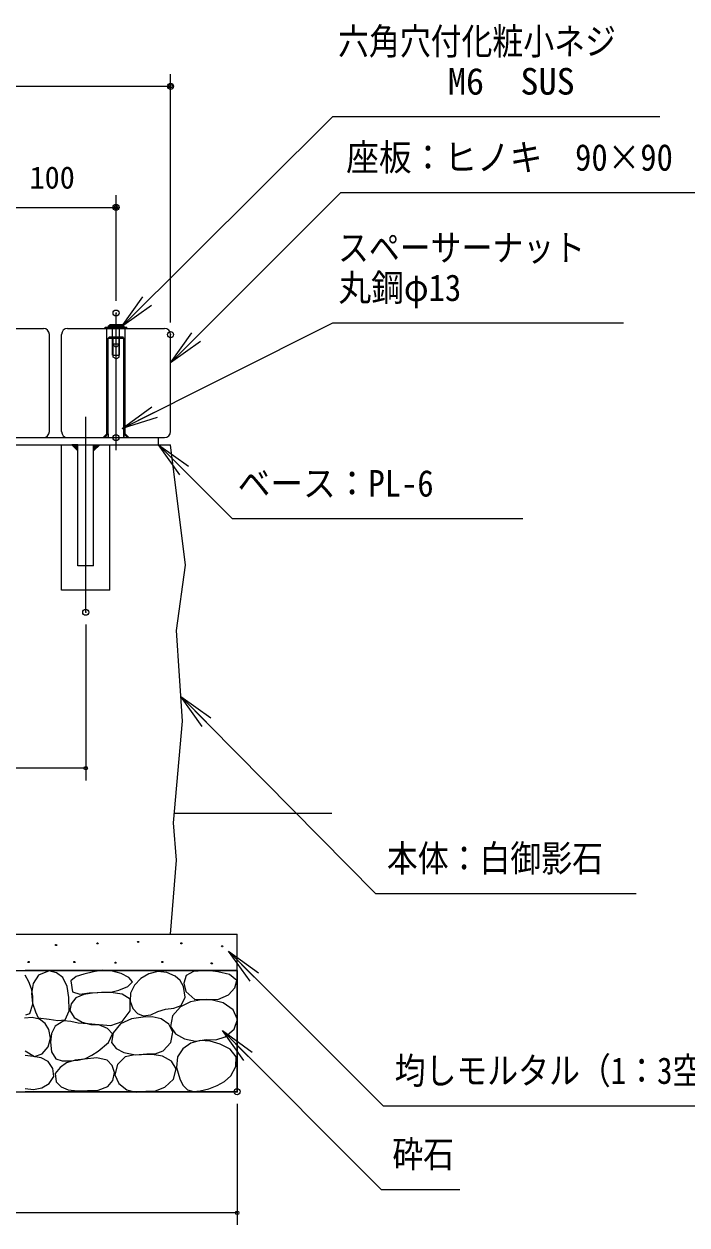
# Model space of a CAD drawing. Units: millimetres on the paper, scale 1:10. Extents: x 0 to 420, y 0 to 297.
# Drawn here: x 309.3 to 364.1, y 76 to 175.1 of the extents above; entities that cross this region are included whole.
import ezdxf
from ezdxf.enums import TextEntityAlignment as Align

# ---------------------------------------------------------------- set-up
doc = ezdxf.new("R2010")
doc.units = ezdxf.units.MM
doc.header["$PDMODE"] = 32
doc.header["$PDSIZE"] = 0.5
doc.linetypes.add('USER1', pattern=[50.8, 31.75, -6.35, 6.35, -6.35])
doc.linetypes.add('USER2', pattern=[19.05, 12.7, -6.35])
doc.layers.add('LY_2', color=7, linetype='Continuous', lineweight=18)
doc.styles.add('ＭＳ ゴシック', font='')
doc.styles.get('ＭＳ ゴシック').set_extended_font_data('MS Gothic')

# ---------------------------------------------------------------- blocks, each defined once
blk = doc.blocks.new('-000-_DOTSMALL')
at = {"color": 7, "linetype": 'Continuous', "lineweight": 13}
blk.add_circle((0, 0), 0.0625, dxfattribs=at)
blk.add_circle((0, 0), 0.0625, dxfattribs=at)

msp = doc.modelspace()

# ---------------------------------------------------------------- hatches: boundary and pattern name
at = {"layer": 'LY_2'}
for points in [[(313.297, 140.406), (313.797, 139.906), (313.797, 140.406)], [(315.597, 140.406), (315.097, 139.906), (315.097, 140.406)]]:
    msp.add_hatch(color=256, dxfattribs=at).paths.add_polyline_path(points)

# ---------------------------------------------------------------- linework, layer by layer
for p, q in [((321.447, 150.506), (321.447, 171.006)), ((282.447, 170.006), (321.447, 170.006)), ((317.397, 150.145), (334.86, 167.503)), ((334.86, 167.503), (361.86, 167.503)), ((316.947, 152.283), (316.947, 161.006)), ((321.447, 147.17), (335.501, 161.227)), ((335.501, 161.227), (371.501, 161.227)), ((306.947, 160.006), (316.947, 160.006)), ((317.397, 150.145), (319.172, 152.615)), ((317.397, 150.145), (319.524, 152.26)), ((319.877, 151.905), (317.397, 150.145)), ((334.86, 150.468), (358.86, 150.468)), ((321.447, 147.17), (323.214, 149.645)), ((321.447, 147.17), (323.568, 149.292)), ((323.921, 148.938), (321.447, 147.17)), ((317.447, 141.758), (319.906, 143.547)), ((317.447, 141.758), (320.13, 143.1)), ((320.353, 142.653), (317.447, 141.758)), ((312.447, 128.406), (312.447, 140.406)), ((313.797, 130.406), (313.797, 140.406)), ((315.097, 130.406), (315.097, 140.406)), ((316.447, 128.406), (316.447, 140.406)), ((322.215, 137.931), (320.447, 140.406)), ((320.447, 140.406), (322.922, 138.638)), ((320.447, 140.406), (322.568, 138.284)), ((320.447, 140.406), (326.535, 134.318)), ((326.535, 134.318), (350.535, 134.318)), ((315.097, 130.406), (313.797, 130.406)), ((316.447, 128.406), (312.447, 128.406)), ((314.447, 125.583), (314.447, 112.709)), ((324.049, 117.154), (322.296, 119.64)), ((322.296, 119.64), (324.761, 117.857)), ((322.296, 119.64), (324.405, 117.506)), ((322.296, 119.64), (338.376, 103.364)), ((314.447, 113.709), (289.447, 113.709)), ((338.376, 103.364), (359.893, 103.364)), ((328.01, 96.122), (326.243, 98.597)), ((326.243, 98.597), (328.718, 96.829)), ((326.243, 98.597), (328.364, 96.475)), ((326.243, 98.597), (339, 85.84)), ((309.422, 96.663), (309.731, 96.112)), ((326.947, 97.006), (309.447, 97.006)), ((310.537, 96.614), (310.104, 95.926)), ((311.429, 96.985), (310.537, 96.614)), ((312.044, 96.828), (311.429, 96.985)), ((312.544, 96.44), (312.044, 96.828)), ((312.909, 95.704), (312.544, 96.44)), ((313.652, 96.529), (313.211, 96.168)), ((313.211, 96.168), (313.351, 95.248)), ((314.299, 96.698), (313.652, 96.529)), ((315.099, 96.899), (314.299, 96.698)), ((315.833, 97.033), (315.099, 96.899)), ((316.558, 96.995), (315.833, 97.033)), ((317.367, 96.754), (316.558, 96.995)), ((318.003, 96.446), (317.367, 96.754)), ((318.316, 96.085), (318.003, 96.446)), ((318.987, 96.341), (318.462, 95.807)), ((319.656, 96.749), (318.987, 96.341)), ((320.399, 96.936), (319.656, 96.749)), ((321.148, 96.855), (320.399, 96.936)), ((321.836, 96.539), (321.148, 96.855)), ((322.246, 96.179), (321.836, 96.539)), ((322.53, 95.697), (322.246, 96.179)), ((322.728, 96.589), (322.541, 95.971)), ((323.349, 96.918), (322.728, 96.589)), ((324.141, 96.985), (323.349, 96.918)), ((324.74, 96.973), (324.141, 96.985)), ((325.355, 96.911), (324.74, 96.973)), ((326.327, 96.686), (325.355, 96.911)), ((326.916, 96.192), (326.327, 96.686)), ((326.769, 95.581), (326.916, 96.192)), ((326.947, 97.006), (326.947, 87.006)), ((309.731, 96.112), (309.942, 95.523)), ((309.942, 95.523), (310.041, 94.89)), ((310.104, 95.926), (309.967, 95.102)), ((313.04, 94.78), (312.909, 95.704)), ((313.351, 95.248), (313.957, 95.065)), ((314.717, 95.164), (315.446, 95.2)), ((315.743, 95.19), (314.996, 95.136)), ((315.446, 95.2), (316.14, 95.22)), ((316.531, 95.192), (315.743, 95.19)), ((316.14, 95.22), (316.641, 95.26)), ((317.466, 95.061), (316.531, 95.192)), ((316.641, 95.26), (317.172, 95.387)), ((317.172, 95.387), (317.934, 95.688)), ((317.934, 95.688), (318.316, 96.085)), ((318.462, 95.807), (318.144, 95.152)), ((322.644, 94.818), (322.53, 95.697)), ((322.541, 95.971), (322.703, 95.276)), ((322.703, 95.276), (323.447, 94.631)), ((326.247, 95.003), (326.769, 95.581)), ((310.041, 94.21), (309.794, 93.442)), ((309.967, 95.102), (310.055, 94.328)), ((310.041, 94.89), (310.041, 94.21)), ((310.055, 94.328), (310.289, 93.591)), ((313.075, 93.679), (313.04, 94.78)), ((313.243, 94.27), (313.127, 93.714)), ((313.63, 94.746), (313.243, 94.27)), ((314.282, 95.043), (313.63, 94.746)), ((313.957, 95.065), (314.717, 95.164)), ((314.996, 95.136), (314.282, 95.043)), ((318.121, 94.634), (317.466, 95.061)), ((318.102, 93.691), (318.121, 94.634)), ((318.144, 95.152), (318.111, 94.491)), ((318.111, 94.491), (318.342, 93.863)), ((323.104, 94.431), (322.257, 94.012)), ((322.332, 94.111), (322.644, 94.818)), ((324.017, 94.582), (323.104, 94.431)), ((323.447, 94.631), (324.413, 94.656)), ((324.914, 94.577), (324.017, 94.582)), ((324.413, 94.656), (325.351, 94.632)), ((325.801, 94.334), (324.914, 94.577)), ((325.351, 94.632), (326.247, 95.003)), ((326.607, 93.761), (325.801, 94.334)), ((309.794, 93.442), (309.472, 93.318)), ((310.289, 93.591), (310.512, 93.095)), ((312.742, 92.946), (313.075, 93.679)), ((313.127, 93.714), (313.487, 93.134)), ((317.451, 92.793), (318.102, 93.691)), ((318.342, 93.863), (318.708, 93.474)), ((318.708, 93.474), (319.185, 93.269)), ((319.185, 93.269), (319.829, 93.343)), ((319.829, 93.343), (320.403, 93.617)), ((320.403, 93.617), (321.018, 93.814)), ((321.018, 93.814), (321.733, 93.897)), ((321.608, 93.262), (321.44, 92.401)), ((322.257, 94.012), (321.608, 93.262)), ((321.733, 93.897), (322.332, 94.111)), ((326.99, 92.971), (326.607, 93.761)), ((310.027, 93.139), (309.397, 93.07)), ((310.636, 92.996), (310.027, 93.139)), ((310.512, 93.095), (311.429, 92.996)), ((311.097, 92.637), (310.636, 92.996)), ((311.404, 92.129), (311.097, 92.637)), ((311.429, 92.996), (312.147, 92.882)), ((311.928, 92.431), (311.617, 91.823)), ((312.625, 92.849), (311.928, 92.431)), ((312.147, 92.882), (312.742, 92.946)), ((313.224, 92.807), (312.625, 92.849)), ((313.825, 92.654), (313.224, 92.807)), ((313.487, 93.134), (314.16, 92.737)), ((314.651, 92.599), (313.825, 92.654)), ((314.16, 92.737), (314.86, 92.546)), ((315.526, 92.514), (314.651, 92.599)), ((314.86, 92.546), (315.554, 92.542)), ((316.231, 92.232), (315.526, 92.514)), ((315.554, 92.542), (316.53, 92.462)), ((316.642, 91.789), (316.231, 92.232)), ((316.53, 92.462), (317.451, 92.793)), ((317.326, 92.6), (316.714, 91.871)), ((318.217, 93.031), (317.326, 92.6)), ((319.185, 93.169), (318.217, 93.031)), ((319.941, 93.186), (319.185, 93.169)), ((320.672, 93.021), (319.941, 93.186)), ((321.294, 92.579), (320.672, 93.021)), ((321.638, 91.931), (321.294, 92.579)), ((321.44, 92.401), (321.865, 91.778)), ((326.689, 92.157), (326.99, 92.971)), ((311.33, 90.716), (311.524, 91.425)), ((311.524, 91.425), (311.404, 92.129)), ((311.617, 91.823), (311.537, 91.092)), ((316.316, 91.056), (316.642, 91.789)), ((316.714, 91.871), (316.583, 91.063)), ((321.474, 91.057), (321.638, 91.931)), ((321.865, 91.778), (322.604, 91.361)), ((322.604, 91.361), (323.52, 91.19)), ((323.899, 91.223), (323.125, 91.014)), ((323.52, 91.19), (324.413, 91.311)), ((324.717, 91.181), (323.899, 91.223)), ((324.413, 91.311), (325.189, 91.298)), ((325.189, 91.298), (325.949, 91.534)), ((327.493, 89.571), (325.726, 92.046)), ((325.726, 92.046), (328.2, 90.278)), ((325.726, 92.046), (327.847, 89.924)), ((325.726, 92.046), (338.827, 78.944)), ((325.949, 91.534), (326.689, 92.157)), ((309.447, 90.394), (310.215, 89.923)), ((310.848, 90.138), (311.33, 90.716)), ((311.537, 91.092), (311.629, 90.302)), ((311.629, 90.302), (311.984, 89.725)), ((314.954, 90.021), (315.471, 90.366)), ((315.471, 90.366), (316.316, 91.056)), ((316.583, 91.063), (316.969, 90.577)), ((316.969, 90.577), (317.599, 90.246)), ((317.599, 90.246), (318.552, 90.038)), ((320.182, 90.13), (320.845, 90.369)), ((320.845, 90.369), (321.474, 91.057)), ((322.468, 90.551), (322.034, 89.899)), ((323.125, 91.014), (322.468, 90.551)), ((325.553, 90.939), (324.717, 91.181)), ((326.369, 90.51), (325.553, 90.939)), ((326.866, 89.874), (326.369, 90.51)), ((310.116, 89.923), (309.447, 89.998)), ((310.774, 89.798), (310.116, 89.923)), ((310.215, 89.923), (310.848, 90.138)), ((311.355, 89.502), (310.774, 89.798)), ((311.742, 88.932), (311.355, 89.502)), ((311.984, 89.725), (312.495, 89.56)), ((312.849, 89.39), (312.337, 89.006)), ((312.495, 89.56), (313.1, 89.557)), ((313.564, 89.604), (312.849, 89.39)), ((313.1, 89.557), (313.788, 89.614)), ((314.355, 89.697), (313.564, 89.604)), ((313.788, 89.614), (314.438, 89.753)), ((315.348, 89.809), (314.355, 89.697)), ((314.438, 89.753), (314.954, 90.021)), ((316.224, 89.613), (315.348, 89.809)), ((316.629, 89.175), (316.224, 89.613)), ((317.069, 89.258), (316.856, 88.411)), ((317.698, 89.873), (317.069, 89.258)), ((318.358, 90.035), (317.698, 89.873)), ((319.061, 90.046), (318.358, 90.035)), ((318.552, 90.038), (319.482, 90.122)), ((319.934, 90.077), (319.061, 90.046)), ((319.482, 90.122), (320.182, 90.13)), ((320.795, 89.947), (319.934, 90.077)), ((321.514, 89.525), (320.795, 89.947)), ((321.91, 88.882), (321.514, 89.525)), ((322.034, 89.899), (321.948, 89)), ((326.835, 89.077), (326.866, 89.874)), ((311.436, 87.689), (311.801, 88.263)), ((311.801, 88.263), (311.742, 88.932)), ((312.337, 89.006), (311.928, 88.497)), ((311.928, 88.497), (312.012, 87.828)), ((316.81, 88.581), (316.629, 89.175)), ((316.677, 87.938), (316.81, 88.581)), ((316.856, 88.411), (317.181, 87.68)), ((321.681, 88.047), (321.91, 88.882)), ((321.948, 89), (322.208, 88.065)), ((325.904, 87.849), (326.42, 88.313)), ((326.42, 88.313), (326.835, 89.077)), ((309.447, 87.272), (310.124, 87.193)), ((310.124, 87.193), (310.81, 87.322)), ((310.81, 87.322), (311.436, 87.689)), ((312.012, 87.828), (312.413, 87.4)), ((312.413, 87.4), (312.988, 87.158)), ((315.484, 87.148), (316.28, 87.437)), ((316.28, 87.437), (316.677, 87.938)), ((317.181, 87.68), (317.847, 87.172)), ((320.203, 87.079), (320.969, 87.37)), ((320.969, 87.37), (321.681, 88.047)), ((322.208, 88.065), (322.469, 87.547)), ((322.469, 87.547), (322.852, 87.173)), ((323.893, 87.074), (324.613, 87.247)), ((324.613, 87.247), (325.305, 87.52)), ((325.305, 87.52), (325.904, 87.849)), ((326.947, 87.006), (309.447, 87.006)), ((312.988, 87.158), (313.777, 87.072)), ((313.777, 87.072), (314.578, 87.103)), ((314.578, 87.103), (315.484, 87.148)), ((317.847, 87.172), (318.622, 86.979)), ((318.622, 86.979), (319.408, 87.048)), ((319.408, 87.048), (320.203, 87.079)), ((322.852, 87.173), (323.355, 87.034)), ((323.355, 87.034), (323.893, 87.074)), ((326.947, 86.006), (326.947, 76.006)), ((339, 85.84), (381.517, 85.84)), ((338.827, 78.944), (345.345, 78.944)), ((326.947, 77.006), (276.947, 77.006))]:
    msp.add_line(p, q, dxfattribs=at)
at = {"layer": 'LY_2', "linetype": 'USER1'}
for p, q in [((316.947, 139.951), (316.947, 151.283)), ((314.447, 126.583), (314.447, 142.718))]:
    msp.add_line(p, q, dxfattribs=at)
at = {"layer": 'LY_2', "lineweight": 13}
for p, q in [((302.947, 150.006), (310.947, 150.006)), ((312.947, 150.006), (320.947, 150.006)), ((316.047, 150.106), (317.847, 150.106)), ((316.047, 150.006), (316.047, 150.106)), ((316.047, 150.006), (317.847, 150.006)), ((316.297, 150.206), (316.447, 150.306)), ((317.597, 150.206), (316.297, 150.206)), ((316.297, 150.206), (316.297, 150.106)), ((317.447, 150.306), (316.447, 150.306)), ((316.597, 150.006), (316.647, 149.956)), ((316.647, 148.731), (316.647, 149.956)), ((317.297, 150.006), (317.247, 149.956)), ((317.247, 148.731), (317.247, 149.956)), ((317.447, 150.306), (317.597, 150.206)), ((317.597, 150.206), (317.597, 150.106)), ((317.847, 150.006), (317.847, 150.106)), ((311.447, 141.506), (311.447, 149.506)), ((312.447, 141.506), (312.447, 149.506)), ((316.297, 149.206), (316.397, 149.306)), ((316.297, 141.006), (316.297, 149.206)), ((316.297, 149.206), (317.597, 149.206)), ((316.397, 149.306), (317.497, 149.306)), ((316.647, 148.731), (317.247, 148.731)), ((316.647, 148.731), (316.872, 148.506)), ((317.022, 148.506), (317.247, 148.731)), ((317.597, 149.206), (317.497, 149.306)), ((317.597, 141.006), (317.597, 149.206)), ((321.447, 141.506), (321.447, 149.506)), ((317.022, 148.506), (316.872, 148.506)), ((302.947, 141.006), (310.947, 141.006)), ((316.297, 141.306), (315.997, 141.006)), ((317.597, 141.306), (317.897, 141.006)), ((320.447, 140.406), (320.447, 141.006)), ((282.447, 140.406), (321.447, 140.406)), ((322.682, 130.468), (321.447, 140.406)), ((321.935, 125.069), (322.682, 130.468)), ((322.433, 117.593), (321.935, 125.069)), ((321.685, 109.204), (322.433, 117.593)), ((321.935, 106.131), (321.685, 109.204)), ((321.757, 110.006), (334.764, 110.006)), ((321.447, 100.006), (321.935, 106.131)), ((276.947, 100.006), (326.947, 100.006)), ((326.947, 87.006), (326.947, 100.006)), ((276.947, 97.006), (326.947, 97.006)), ((276.947, 87.006), (326.947, 87.006))]:
    msp.add_line(p, q, dxfattribs=at)
at = {"layer": 'LY_2', "linetype": 'USER2'}
for p, q in [((316.647, 147.806), (316.647, 149.306)), ((316.697, 147.65), (316.697, 149.306)), ((317.197, 147.65), (317.197, 149.306)), ((317.247, 147.806), (317.247, 149.306)), ((316.647, 147.806), (317.247, 147.806)), ((316.947, 147.506), (316.697, 147.65)), ((316.947, 147.506), (317.197, 147.65))]:
    msp.add_line(p, q, dxfattribs=at)
at = {"layer": 'LY_2'}
for points in [[(313.297, 140.406), (313.797, 139.906), (313.797, 140.406)], [(315.597, 140.406), (315.097, 139.906), (315.097, 140.406)]]:
    msp.add_lwpolyline(points, close=True, dxfattribs=at)
at = {"layer": 'LY_2', "lineweight": 13}
for centre in [(311.996, 99.114), (315.414, 99.254), (318.776, 99.366), (322.334, 99.254), (325.713, 99.009), (309.727, 97.713), (313.509, 97.713), (316.899, 97.657), (320.765, 97.713), (324.851, 97.601)]:
    msp.add_circle(centre, 0.05, dxfattribs=at)
for centre, start, end in [((310.947, 149.506), 0, 90), ((312.947, 149.506), 90, 180), ((320.947, 149.506), 0, 90), ((310.947, 141.506), 270, 0), ((312.947, 141.506), 180, 270), ((320.947, 141.506), 270, 0)]:
    msp.add_arc(centre, 0.5, start, end, dxfattribs=at)
at = {"layer": 'LY_2'}
for p in [(321.447, 170.006), (316.947, 160.006), (316.947, 151.283), (321.447, 149.506), (314.447, 126.583), (326.947, 87.006)]:
    msp.add_point(p, dxfattribs=at)

# ---------------------------------------------------------------- block references
at = {"layer": 'LY_2', "xscale": 2.32, "yscale": 2.32}
for p in [(321.447, 170.006), (316.947, 160.006), (314.447, 113.709), (326.947, 77.006)]:
    msp.add_blockref('-000-_DOTSMALL', p, dxfattribs=at)

# ---------------------------------------------------------------- texts
at = {"layer": 'LY_2', "style": 'ＭＳ ゴシック'}
for s, width, p in [('六角穴付化粧小ネジ', 0.85, (335.277, 171.953)), ('座板：ヒノキ\u300090×90', 0.9, (335.953, 162.377)), ('スペーサーナット', 0.85, (335.277, 154.918)), ('丸鋼φ13', 0.9, (335.314, 151.618)), ('ベース：PL-6', 0.9, (326.989, 135.468)), ('本体：白御影石', 0.85, (339.31, 104.514)), ('均しモルタル（1：3空練り）', 0.85, (339.953, 86.99)), ('砕石', 0.85, (339.761, 80.094))]:
    msp.add_text(s, height=2.199, dxfattribs=dict(at, width=width)).set_placement(p, align=Align.BOTTOM_LEFT)
for s, height, p in [('M6\u3000SUS', 2.199, (344.344, 168.653)), ('100', 1.833, (309.804, 161.006))]:
    msp.add_text(s, height=height, dxfattribs=at).set_placement(p, align=Align.BOTTOM_LEFT)

# ---------------------------------------------------------------- next in the draw order: wipeouts: each hides what was drawn before it
for points in [[(316.297, 141.306), (316.297, 141.006), (315.997, 141.006)], [(317.597, 141.306), (317.597, 141.006), (317.897, 141.006)]]:
    msp.add_wipeout(points)

# ---------------------------------------------------------------- next in the draw order: linework, layer by layer
at = {"layer": 'LY_2', "lineweight": 13}
for p, q in [((316.197, 141.306), (316.197, 150.006)), ((317.697, 141.306), (317.697, 150.006)), ((307.347, 141.006), (316.547, 141.006)), ((312.947, 141.006), (320.947, 141.006)), ((315.897, 141.006), (316.197, 141.306)), ((317.347, 141.006), (320.447, 141.006)), ((317.997, 141.006), (317.697, 141.306))]:
    msp.add_line(p, q, dxfattribs=at)
at = {"layer": 'LY_2'}
msp.add_line((317.447, 141.758), (334.86, 150.468), dxfattribs=at)
at = {"layer": 'LY_2', "lineweight": 13}
for points in [[(316.297, 141.306), (316.297, 141.006), (315.997, 141.006)], [(317.597, 141.306), (317.597, 141.006), (317.897, 141.006)]]:
    msp.add_lwpolyline(points, close=True, dxfattribs=at)
at = {"layer": 'LY_2'}
msp.add_point((316.947, 141.006), dxfattribs=at)

doc.saveas('drawing.dxf')
